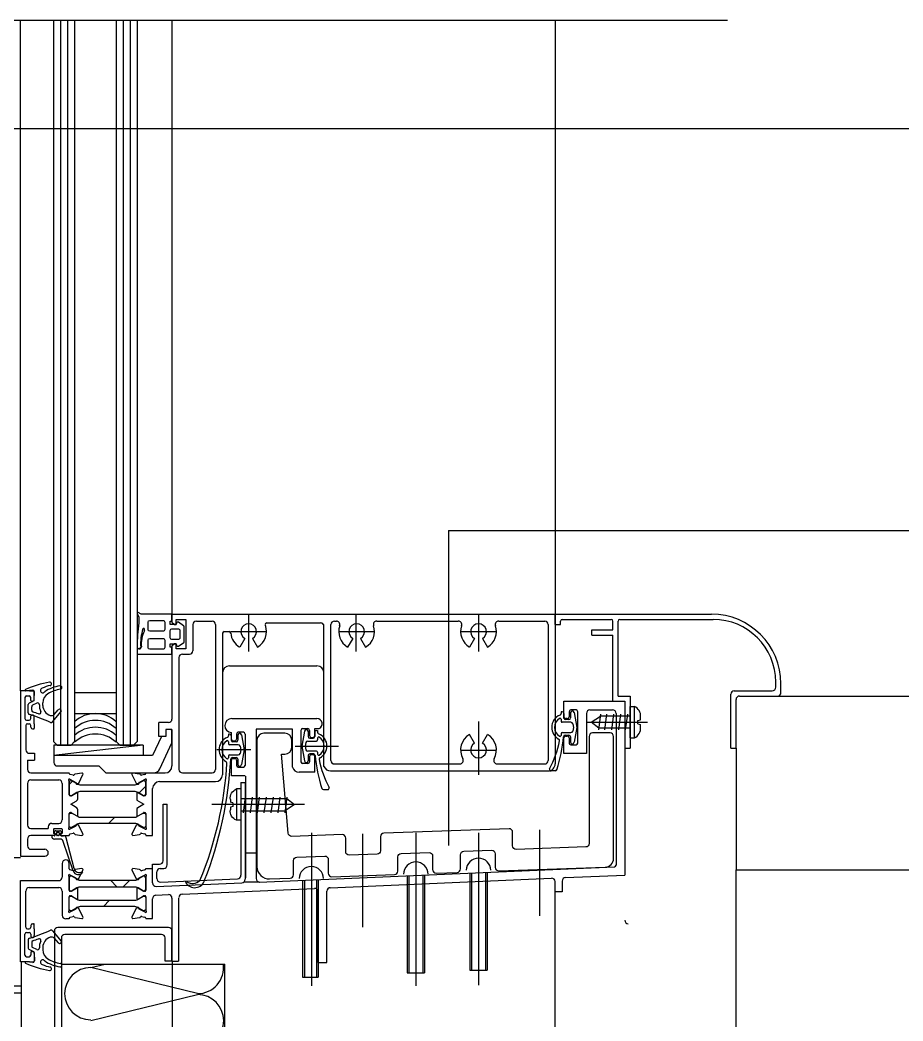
# Model space of a CAD drawing. Header units: metres. Extents: x 7322 to 9195, y 3882 to 5313.
# Drawn here: x 8042.2 to 8296.1, y 5024.9 to 5312.7 of the extents above; entities that cross this region are included whole.
import ezdxf

# ---------------------------------------------------------------- set-up
doc = ezdxf.new("R2010")
doc.units = ezdxf.units.M
for name, color, linetype in [('1', 1, 'Continuous'), ('10', 1, 'Continuous'), ('CASTFIX', 1, 'Continuous'), ('型材', 1, 'Continuous'), ('填充', 1, 'Continuous'), ('胶条', 6, 'Continuous'), ('附件', 5, 'Continuous'), ('隔热条', 3, 'Continuous')]:
    doc.layers.add(name, color=color, linetype=linetype)

# ---------------------------------------------------------------- blocks, each defined once
blk = doc.blocks.new('10X12')
at = {"layer": 'CASTFIX', "color": 8}
blk.add_line((0, -18.34), (0, 8.33), dxfattribs=at)
at = {"layer": 'CASTFIX'}
for p, q in [((-1.5, 3), (-0.7, 3)), ((-0.5, 2.25), (-0.7, 3)), ((0.5, 2.25), (0.7, 3)), ((0.7, 3), (1.5, 3)), ((-4.5, 0), (-4.5, 1.25)), ((-4.5, 1.25), (4.5, 1.25)), ((-4.5, 0), (4.5, 0)), ((-1.75, 0), (-1.75, -13.22)), ((-0.5, 2.25), (0.5, 2.25)), ((1.75, 0), (1.75, -12.74)), ((4.5, 0), (4.5, 1.25)), ((-2.19, -1.27), (2.32, -0.67)), ((-2.19, -3.27), (2.32, -2.67)), ((-2.19, -5.27), (2.32, -4.67)), ((-2.19, -7.27), (2.32, -6.67)), ((-2.19, -9.27), (2.32, -8.67)), ((-2.19, -11.27), (2.32, -10.67)), ((-2.19, -13.27), (2.32, -12.67)), ((-1.75, -13.22), (0, -15.43)), ((0, -15.43), (1.75, -12.74))]:
    blk.add_line(p, q, dxfattribs=at)
for centre, start, end in [((-1.85, 0.15), 82.98, 157.54), ((1.85, 0.15), 22.46, 97.02)]:
    blk.add_arc(centre, 2.87, start, end, dxfattribs=at)
blk = doc.blocks.new('M592')
blk.add_lwpolyline([(113.95, 24.96), (113.95, -5.82, -0.4), (112.98, -6.82), (92.98, -7.51, -0.42), (91.95, -6.51), (91.95, -2.58, 0.42), (90.91, -1.58), (54.91, -2.84, 0.4), (53.95, -3.84), (53.95, -7.91, -0.4), (52.98, -8.91), (44.98, -9.19, -0.42), (43.95, -8.19), (43.95, -4.26, 0.42), (42.91, -3.26), (28.47, -3.76, -0.4), (27.44, -2.85), (25.45, 19.88), (26.45, 19.88, 0.41), (28.45, 21.88), (28.45, 23.88, 0.41), (26.45, 25.88), (20.45, 25.88, 0.41), (18.45, 23.88), (18.45, -12.5, 0.42), (22.07, -15.99), (27.98, -15.79, 0.4), (28.95, -14.79), (28.95, -10.72, -0.4), (29.91, -9.72), (37.91, -9.44, -0.42), (38.95, -10.44), (38.95, -14.37, 0.42), (39.98, -15.37), (57.98, -14.74, 0.4), (58.95, -13.74), (58.95, -9.67, -0.4), (59.91, -8.67), (67.91, -8.39, -0.42), (68.95, -9.39), (68.95, -13.32, 0.42), (69.98, -14.32), (75.98, -14.11, 0.4), (76.95, -13.11), (76.95, -9.04, -0.4), (77.91, -8.04), (85.91, -7.76, -0.42), (86.95, -8.76), (86.95, -12.69, 0.42), (87.98, -13.69), (118.53, -12.63, 0.4), (120.95, -10.13), (120.95, 24.96, 0.41), (119.95, 25.96), (114.95, 25.96, 0.41)], format="xyb", close=True)

msp = doc.modelspace()

# ---------------------------------------------------------------- hatches: boundary and pattern name
at = {"layer": '隔热条'}
h = msp.add_hatch(dxfattribs=at)
h.set_pattern_fill('ANSI38', scale=5)
h.paths.add_polyline_path([(8075.22, 5090.97, -0.13), (8075.82, 5090.81), (8076.12, 5090.64, -0.09), (8076.19, 5090.61), (8076.66, 5090.33), (8077.62, 5089.77), (8077.98, 5089.77, 0.41), (8078.38, 5090.16), (8078.38, 5093.58, 0.41), (8077.98, 5093.97), (8077.62, 5093.97), (8076.4, 5093.27), (8076.4, 5093.2, -0.58), (8076.09, 5093.04), (8076.05, 5093.07), (8075.82, 5092.93, -0.13), (8075.22, 5092.77), (8059.55, 5092.77, -0.13), (8058.95, 5092.93), (8058.71, 5093.07), (8058.67, 5093.04, -0.58), (8058.37, 5093.2), (8058.36, 5093.27), (8057.14, 5093.97), (8056.78, 5093.97, 0.41), (8056.38, 5093.57), (8056.38, 5090.17, 0.41), (8056.78, 5089.77), (8057.14, 5089.77), (8058.1, 5090.32), (8058.58, 5090.61, -0.09), (8058.65, 5090.64), (8058.95, 5090.81, -0.13), (8059.55, 5090.97)])
h = msp.add_hatch(dxfattribs=at)
h.set_pattern_fill('ANSI38', scale=5)
h.paths.add_polyline_path([(8057.14, 5084.73), (8056.78, 5084.73, 0.41), (8056.38, 5084.33), (8056.38, 5080.93, 0.41), (8056.78, 5080.53), (8057.14, 5080.53), (8058.36, 5081.23), (8058.37, 5081.3, -0.58), (8058.67, 5081.46), (8058.71, 5081.44), (8058.95, 5081.57, -0.13), (8059.55, 5081.73), (8075.22, 5081.73, -0.13), (8075.82, 5081.57), (8076.05, 5081.44), (8076.09, 5081.46, -0.58), (8076.4, 5081.3), (8076.4, 5081.23), (8077.62, 5080.53), (8077.98, 5080.53, 0.41), (8078.38, 5080.92), (8078.38, 5084.34, 0.41), (8077.98, 5084.73), (8077.62, 5084.73), (8076.66, 5084.17), (8076.19, 5083.89, -0.09), (8076.12, 5083.86), (8075.82, 5083.69, -0.13), (8075.22, 5083.53), (8059.55, 5083.53, -0.13), (8058.95, 5083.69), (8058.65, 5083.86, -0.09), (8058.58, 5083.89), (8058.1, 5084.18)])
h = msp.add_hatch(dxfattribs=at)
h.set_pattern_fill('ANSI38', scale=5)
h.paths.add_polyline_path([(8075.22, 5063.53, -0.13), (8075.82, 5063.37), (8076.12, 5063.19, -0.09), (8076.19, 5063.17), (8076.66, 5062.88), (8077.62, 5062.33), (8077.98, 5062.33, 0.41), (8078.38, 5062.72), (8078.38, 5066.14, 0.41), (8077.98, 5066.53), (8077.62, 5066.53), (8076.4, 5065.82), (8076.4, 5065.76, -0.58), (8076.09, 5065.6), (8076.05, 5065.62), (8075.82, 5065.49, -0.13), (8075.22, 5065.33), (8059.55, 5065.33, -0.13), (8058.95, 5065.49), (8058.71, 5065.62), (8058.67, 5065.6, -0.58), (8058.37, 5065.76), (8058.36, 5065.82), (8057.14, 5066.53), (8056.78, 5066.53, 0.41), (8056.38, 5066.13), (8056.38, 5062.73, 0.41), (8056.78, 5062.33), (8057.14, 5062.33), (8058.1, 5062.88), (8058.58, 5063.17, -0.09), (8058.65, 5063.19), (8058.95, 5063.37, -0.13), (8059.55, 5063.53)])
h = msp.add_hatch(dxfattribs=at)
h.set_pattern_fill('ANSI38', scale=5)
h.paths.add_polyline_path([(8057.14, 5060.83), (8056.78, 5060.83, 0.41), (8056.38, 5060.43), (8056.38, 5057.03, 0.41), (8056.78, 5056.63), (8057.14, 5056.63), (8058.36, 5057.34), (8058.37, 5057.41, -0.58), (8058.67, 5057.57), (8058.71, 5057.54), (8058.95, 5057.67, -0.13), (8059.55, 5057.83), (8075.22, 5057.83, -0.13), (8075.82, 5057.67), (8076.05, 5057.54), (8076.09, 5057.57, -0.58), (8076.4, 5057.41), (8076.4, 5057.34), (8077.62, 5056.63), (8077.98, 5056.63, 0.41), (8078.38, 5057.03), (8078.38, 5060.44, 0.41), (8077.98, 5060.83), (8077.62, 5060.83), (8076.66, 5060.28), (8076.19, 5059.99, -0.09), (8076.12, 5059.97), (8075.82, 5059.8, -0.13), (8075.22, 5059.63), (8059.55, 5059.63, -0.13), (8058.95, 5059.8), (8058.65, 5059.97, -0.09), (8058.58, 5059.99), (8058.1, 5060.28)])

# ---------------------------------------------------------------- linework, layer by layer
for p, q in [((8042.4, 5119.9), (8042.4, 5312.72)), ((8051.9, 5312.72), (8051.9, 5105.25)), ((8053.9, 5312.72), (8053.9, 5104.25)), ((8055.9, 5312.72), (8055.9, 5104.25)), ((8057.91, 5312.72), (8057.91, 5105.25)), ((8069.91, 5312.72), (8069.91, 5105.25)), ((8071.91, 5312.72), (8071.91, 5104.25)), ((8073.91, 5312.72), (8073.91, 5104.25)), ((8075.92, 5312.72), (8075.92, 5148.99)), ((8085.94, 5312.72), (8085.94, 5141.9)), ((8196.1, 5312.72), (8196.1, 5098.83)), ((8075.92, 5173.99), (8075.92, 5105.25)), ((8075.92, 5173.65), (8075.92, 5155)), ((8075.92, 5154), (8075.92, 5148.99)), ((8075.95, 5142.12), (8076.44, 5141.01)), ((8077.08, 5141.9), (8076.24, 5142.37)), ((8076.44, 5141.01), (8076.44, 5139.39)), ((8085.94, 5141.9), (8077.08, 5141.9)), ((8085.45, 5139.9), (8085.94, 5139.9)), ((8085.45, 5138.9), (8085.45, 5139.9)), ((8085.94, 5141.9), (8085.94, 5139.6)), ((8085.94, 5139.9), (8085.94, 5141.9)), ((8085.94, 5141.9), (8196.1, 5141.9)), ((8087.14, 5140.4), (8089.94, 5140.4)), ((8087.14, 5138.9), (8087.14, 5140.4)), ((8089.94, 5140.4), (8089.94, 5131.9)), ((8092.94, 5139.9), (8097.46, 5139.9)), ((8107.97, 5141.9), (8107.97, 5131.13)), ((8132.63, 5139.9), (8133.2, 5139.9)), ((8138.83, 5141.9), (8138.83, 5131.13)), ((8144.83, 5139.9), (8168.25, 5139.9)), ((8174.07, 5141.9), (8174.07, 5131.13)), ((8179.88, 5139.9), (8193.1, 5139.9)), ((8196.13, 5138.89), (8196.13, 5141.9)), ((8196.13, 5141.9), (8241.02, 5141.9)), ((8197.63, 5138.89), (8197.63, 5139.89)), ((8198.14, 5140.39), (8212.2, 5140.39)), ((8212.7, 5137.38), (8212.7, 5139.89)), ((8214.2, 5118.36), (8214.2, 5139.89)), ((8214.71, 5140.39), (8241.51, 5140.39)), ((8087.14, 5138.9), (8085.45, 5138.9)), ((8085.94, 5139.6), (8086.64, 5138.9)), ((8086.64, 5138.9), (8087.14, 5138.9)), ((8087.28, 5139.43), (8087.14, 5138.9)), ((8089.29, 5138.59), (8087.82, 5139.61)), ((8089.44, 5133.97), (8089.44, 5138.33)), ((8091.94, 5138.9), (8091.94, 5131.4)), ((8098.46, 5138.9), (8098.46, 5098.25)), ((8113.25, 5139.4), (8128.63, 5139.36)), ((8129.63, 5098.1), (8129.63, 5138.4)), ((8131.63, 5099.83), (8131.63, 5138.9)), ((8194.1, 5138.9), (8194.1, 5099.83)), ((8196.1, 5138.89), (8197.63, 5138.89)), ((8206.67, 5135.87), (8206.67, 5137.38)), ((8206.67, 5137.38), (8212.7, 5137.38)), ((8100.46, 5136.39), (8100.46, 5095.75)), ((8100.96, 5136.89), (8102.34, 5136.89)), ((8102.82, 5136.89), (8113.12, 5136.89)), ((8106.84, 5134.94), (8105.4, 5132.43)), ((8109.1, 5134.94), (8110.55, 5132.43)), ((8133.87, 5136.89), (8144.17, 5136.89)), ((8137.89, 5134.94), (8136.44, 5132.43)), ((8140.14, 5134.94), (8141.59, 5132.43)), ((8168.92, 5136.89), (8179.22, 5136.89)), ((8172.94, 5134.94), (8171.49, 5132.43)), ((8175.19, 5134.94), (8176.64, 5132.43)), ((8206.67, 5135.87), (8212.7, 5135.87)), ((8212.7, 5116.86), (8212.7, 5135.87)), ((8075.94, 5131.6), (8075.94, 5130.7)), ((8076.54, 5131.9), (8076.24, 5131.9)), ((8085.45, 5133.4), (8087.14, 5133.4)), ((8085.45, 5132.4), (8085.45, 5133.4)), ((8085.94, 5132.4), (8085.45, 5132.4)), ((8086.64, 5133.4), (8085.94, 5132.7)), ((8085.94, 5132.7), (8085.94, 5128.9)), ((8085.94, 5130.4), (8085.94, 5132.4)), ((8087.14, 5133.4), (8086.64, 5133.4)), ((8087.14, 5131.9), (8087.14, 5133.4)), ((8087.14, 5133.4), (8087.28, 5132.87)), ((8089.94, 5131.9), (8087.14, 5131.9)), ((8087.82, 5132.69), (8089.31, 5133.73)), ((8076.24, 5130.4), (8085.94, 5130.4)), ((8085.94, 5128.9), (8085.94, 5113.75)), ((8087.94, 5129.4), (8087.94, 5098.25)), ((8088.94, 5130.4), (8090.94, 5130.4)), ((8102.46, 5127.01), (8127.62, 5127.01)), ((8042.4, 5119.9), (8042.4, 5072.29)), ((8045.02, 5119.9), (8042.4, 5119.9)), ((8045.02, 5119.9), (8042.9, 5119.9)), ((8045.91, 5120.06), (8043.93, 5119.83)), ((8045.02, 5119.9), (8046.16, 5119.9)), ((8045.02, 5119.9), (8046.16, 5119.9)), ((8046.36, 5117.5), (8046.36, 5119.7)), ((8046.36, 5117.5), (8046.36, 5119.7)), ((8087.94, 5120.4), (8087.94, 5097.25)), ((8098.46, 5120.4), (8098.46, 5097.25)), ((8100.46, 5120.4), (8100.46, 5095.75)), ((8247.59, 5119.87), (8258.51, 5119.87)), ((8259.51, 5120.87), (8259.51, 5122.39)), ((8261.02, 5119.36), (8261.02, 5121.9)), ((8043.65, 5117.9), (8043.65, 5111.9)), ((8044.15, 5118.4), (8044.86, 5118.4)), ((8046.2, 5117.01), (8044.88, 5116.35)), ((8045.36, 5117.1), (8045.36, 5117.9)), ((8045.56, 5116.9), (8045.76, 5116.9)), ((8046.31, 5117.29), (8046.41, 5119.56)), ((8046.31, 5117.19), (8046.31, 5117.29)), ((8057.91, 5119.34), (8069.91, 5119.34)), ((8198.6, 5111.86), (8198.6, 5116.86)), ((8198.6, 5116.86), (8216.13, 5116.86)), ((8214.2, 5118.36), (8217.63, 5118.36)), ((8216.13, 5116.86), (8216.13, 5066.9)), ((8217.63, 5118.36), (8217.63, 5103.36)), ((8246.59, 5103.36), (8246.59, 5118.87)), ((8248.1, 5103.36), (8248.1, 5117.36)), ((8249.1, 5118.36), (8260.02, 5118.36)), ((8044.6, 5113.55), (8044.6, 5115.9)), ((8045.6, 5114.28), (8045.6, 5115.28)), ((8047.09, 5116.34), (8045.88, 5115.73)), ((8048.81, 5115.67), (8048.81, 5116.43)), ((8052.1, 5113.07), (8053.23, 5114.39)), ((8054.09, 5114.31), (8053.93, 5114.45)), ((8202.11, 5114.36), (8200.6, 5114.36)), ((8206.11, 5114.36), (8212.62, 5114.36)), ((8044.15, 5111.4), (8044.86, 5111.4)), ((8045.36, 5111.9), (8045.36, 5112.7)), ((8045.56, 5112.9), (8045.76, 5112.9)), ((8045.56, 5112.9), (8045.76, 5112.9)), ((8046.36, 5110.41), (8046.36, 5112.3)), ((8051.56, 5110.9), (8054.12, 5113.89)), ((8057.91, 5113.33), (8069.91, 5113.33)), ((8085.94, 5113.75), (8085.94, 5111.75)), ((8103.13, 5111.86), (8127.63, 5111.86)), ((8198.11, 5113.85), (8197.81, 5113.85)), ((8197.81, 5113.85), (8197.81, 5113.35)), ((8197.81, 5111.67), (8197.81, 5111.1)), ((8198.61, 5113.35), (8198.61, 5112.1)), ((8199.6, 5111.86), (8199.1, 5111.86)), ((8200.05, 5111.6), (8199.11, 5111.6)), ((8200.1, 5113.86), (8200.1, 5112.36)), ((8200.55, 5113.6), (8200.55, 5112.1)), ((8201.55, 5113.6), (8202.36, 5109.35)), ((8202.61, 5104.85), (8202.61, 5113.86)), ((8205.11, 5113.36), (8205.11, 5101.84)), ((8213.62, 5113.36), (8213.62, 5069.77)), ((8043.9, 5109.9), (8043.9, 5102.9)), ((8044.4, 5110.4), (8044.86, 5110.4)), ((8045.36, 5109.4), (8045.36, 5109.9)), ((8045.86, 5108.9), (8046.16, 5108.9)), ((8046.36, 5110.41), (8046.36, 5109.1)), ((8082.14, 5106.75), (8082.14, 5110.75)), ((8084.94, 5110.75), (8082.14, 5110.75)), ((8085.94, 5108.75), (8084.14, 5108.75)), ((8085.94, 5108.75), (8085.94, 5098.25)), ((8110.13, 5108.86), (8110.13, 5065.88)), ((8120.63, 5108.86), (8110.13, 5108.86)), ((8120.57, 5097.91), (8120.57, 5108.84)), ((8122.99, 5108.48), (8122.99, 5099.47)), ((8124.05, 5108.22), (8123.24, 5103.97)), ((8123.49, 5108.98), (8125, 5108.98)), ((8125.05, 5108.22), (8125.05, 5106.72)), ((8125.5, 5108.48), (8125.5, 5106.98)), ((8127, 5106.98), (8127, 5108.98)), ((8127, 5108.98), (8128.21, 5108.98)), ((8127.49, 5108.47), (8127.79, 5108.47)), ((8127.79, 5108.47), (8127.79, 5107.97)), ((8174.07, 5111.01), (8174.07, 5095.66)), ((8200.65, 5110.8), (8198.11, 5110.8)), ((8201.14, 5110.39), (8201.34, 5109.35)), ((8201.35, 5109.35), (8201.14, 5108.3)), ((8202.36, 5109.35), (8201.55, 5105.1)), ((8082.94, 5106.75), (8082.14, 5106.75)), ((8102.17, 5107.42), (8102.17, 5106.92)), ((8102.47, 5107.42), (8102.17, 5107.42)), ((8102.97, 5106.92), (8102.97, 5105.67)), ((8103.01, 5105.93), (8103.01, 5107.87)), ((8104.01, 5105.43), (8103.51, 5105.43)), ((8104.51, 5107.43), (8104.51, 5105.93)), ((8104.91, 5107.17), (8104.91, 5105.67)), ((8106.47, 5107.93), (8105.01, 5107.93)), ((8105.91, 5107.17), (8106.72, 5102.92)), ((8106.97, 5107.43), (8106.97, 5098.42)), ((8124.95, 5105.42), (8127.49, 5105.42)), ((8125.55, 5106.22), (8126.49, 5106.22)), ((8126, 5106.48), (8126.5, 5106.48)), ((8126.99, 5107.97), (8126.99, 5106.72)), ((8127.79, 5106.29), (8127.79, 5105.72)), ((8172.94, 5104.79), (8171.49, 5107.3)), ((8175.19, 5104.79), (8176.64, 5107.3)), ((8197.81, 5107.6), (8197.81, 5107.04)), ((8198.11, 5107.9), (8200.65, 5107.9)), ((8198.6, 5101.84), (8198.6, 5106.35)), ((8198.98, 5107.1), (8200.05, 5107.1)), ((8199.1, 5106.85), (8199.6, 5106.85)), ((8200.1, 5106.35), (8200.1, 5104.85)), ((8200.55, 5106.6), (8200.55, 5105.1)), ((8200.55, 5106.4), (8200.55, 5105.1)), ((8077.62, 5104.25), (8051.87, 5101.29)), ((8052.9, 5104.25), (8051.9, 5105.25)), ((8052.9, 5104.25), (8051.9, 5105.25)), ((8051.94, 5104.28), (8051.94, 5101.72)), ((8051.94, 5104.25), (8051.94, 5101.29)), ((8077.62, 5104.25), (8051.94, 5104.25)), ((8052.9, 5104.25), (8056.91, 5104.25)), ((8056.91, 5104.25), (8057.91, 5105.25)), ((8056.91, 5104.25), (8057.91, 5105.25)), ((8070.91, 5104.25), (8069.91, 5105.25)), ((8070.91, 5104.25), (8074.92, 5104.25)), ((8074.92, 5104.25), (8075.92, 5105.25)), ((8077.62, 5104.25), (8077.62, 5101.25)), ((8108.61, 5102.92), (8098.87, 5102.92)), ((8102.17, 5105.24), (8102.17, 5104.67)), ((8105.01, 5104.37), (8102.47, 5104.37)), ((8104.41, 5105.17), (8103.47, 5105.17)), ((8105.5, 5103.96), (8105.7, 5102.92)), ((8105.71, 5102.92), (8105.5, 5101.87)), ((8106.72, 5102.92), (8105.91, 5098.67)), ((8121.35, 5103.97), (8133.85, 5103.97)), ((8123.24, 5103.97), (8124.05, 5099.72)), ((8124.25, 5103.97), (8124.46, 5102.92)), ((8124.46, 5105.01), (8124.26, 5103.97)), ((8127.49, 5102.52), (8124.95, 5102.52)), ((8168.92, 5102.84), (8179.22, 5102.84)), ((8200.6, 5104.35), (8202.11, 5104.35)), ((8201.05, 5104.6), (8201.05, 5104.6)), ((8216.13, 5103.36), (8217.63, 5103.36)), ((8246.59, 5103.36), (8248.1, 5103.36)), ((8044.4, 5099.9), (8046.4, 5099.9)), ((8044.4, 5099.9), (8044.4, 5097.25)), ((8044.9, 5101.9), (8046.4, 5101.9)), ((8046.4, 5101.9), (8046.4, 5099.9)), ((8102.17, 5101.17), (8102.17, 5100.61)), ((8102.47, 5101.47), (8105.01, 5101.47)), ((8103.01, 5095.41), (8103.01, 5099.92)), ((8103.34, 5100.67), (8104.41, 5100.67)), ((8103.51, 5100.42), (8104.01, 5100.42)), ((8104.51, 5099.92), (8104.51, 5098.42)), ((8104.91, 5100.17), (8104.91, 5098.67)), ((8125.05, 5101.22), (8125.05, 5099.72)), ((8125.05, 5101.02), (8125.05, 5099.72)), ((8125.5, 5100.97), (8125.5, 5099.47)), ((8126.62, 5101.72), (8125.55, 5101.72)), ((8126.5, 5101.47), (8126, 5101.47)), ((8127, 5096.46), (8127, 5100.97)), ((8127.79, 5102.22), (8127.79, 5101.66)), ((8205.11, 5101.84), (8198.6, 5101.84)), ((8105.01, 5097.92), (8106.47, 5097.92)), ((8125, 5098.97), (8123.49, 5098.97)), ((8131.49, 5096.83), (8194.1, 5096.83)), ((8132.63, 5098.83), (8168.7, 5098.83)), ((8179.43, 5098.83), (8193.1, 5098.83)), ((8196.1, 5096.82), (8194.93, 5096.82)), ((8045.4, 5096.25), (8056.38, 5096.25)), ((8045.4, 5094.25), (8053.38, 5094.25)), ((8056.38, 5096.08), (8056.38, 5096.25)), ((8078.38, 5096.25), (8083.94, 5096.25)), ((8078.38, 5096.08), (8078.38, 5096.25)), ((8088.94, 5096.25), (8097.46, 5096.25)), ((8106.97, 5095.41), (8103.01, 5095.41)), ((8107.13, 5066.06), (8107.13, 5095.36)), ((8127, 5096.46), (8122.49, 5096.46)), ((8044.4, 5093.25), (8044.4, 5081.25)), ((8054.38, 5093.25), (8054.38, 5082.75)), ((8080.38, 5078.25), (8080.38, 5091.75)), ((8082.38, 5093.75), (8098.46, 5093.75)), ((8105.77, 5093.48), (8105.77, 5066.82)), ((8105.77, 5093.48), (8106.97, 5093.48)), ((8106.97, 5093.48), (8106.97, 5065.67)), ((8129.5, 5091.45), (8130.67, 5091.45)), ((8083.38, 5087.25), (8084.58, 5087.25)), ((8083.38, 5071), (8083.38, 5087.25)), ((8084.58, 5069.8), (8084.58, 5087.25)), ((8054.38, 5083.9), (8054.38, 5082.75)), ((8045.4, 5080.25), (8050.37, 5080.25)), ((8050.37, 5080.75), (8050.37, 5080.25)), ((8051.37, 5081.75), (8053.38, 5081.75)), ((8051.87, 5080.05), (8051.87, 5078.95)), ((8052.07, 5080.25), (8054.17, 5080.25)), ((8052.09, 5079.32), (8052.36, 5079.59)), ((8052.5, 5079.65), (8053.74, 5079.65)), ((8054.15, 5079.32), (8053.88, 5079.59)), ((8054.37, 5080.05), (8054.37, 5078.95)), ((8058.25, 5080.96), (8056.54, 5080.07)), ((8058.37, 5081.3), (8058.36, 5081.13)), ((8059.14, 5081.16), (8058.67, 5081.46)), ((8060.35, 5078.73), (8059.14, 5081.16)), ((8191.63, 5079.88), (8191.63, 5055.21)), ((8044.4, 5077.25), (8044.4, 5075.29)), ((8052.1, 5078.25), (8045.4, 5078.25)), ((8051.37, 5078.14), (8051.37, 5078)), ((8052.1, 5078.15), (8051.49, 5078.24)), ((8052.03, 5079.14), (8052.03, 5079.18)), ((8052.25, 5078.75), (8052.07, 5078.75)), ((8052.2, 5078.9), (8052.09, 5079)), ((8053.73, 5077.25), (8052.12, 5077.25)), ((8052.19, 5078.31), (8052.34, 5078.61)), ((8052.28, 5078.26), (8052.43, 5078.56)), ((8052.74, 5079.05), (8052.74, 5078.45)), ((8052.94, 5079.25), (8053.3, 5079.25)), ((8053.3, 5078.25), (8052.94, 5078.25)), ((8053.5, 5079.05), (8053.5, 5078.45)), ((8053.97, 5078.26), (8053.82, 5078.56)), ((8054.06, 5078.31), (8053.91, 5078.61)), ((8054, 5078.75), (8054.17, 5078.75)), ((8054.04, 5078.9), (8054.15, 5079)), ((8054.15, 5078.25), (8056.38, 5078.25)), ((8054.15, 5078.15), (8054.72, 5078.2)), ((8054.21, 5079.14), (8054.21, 5079.18)), ((8057.53, 5068.08), (8054.69, 5076.53)), ((8057.81, 5068.77), (8055.52, 5077.62)), ((8056.38, 5078.42), (8056.38, 5078.25)), ((8056.62, 5078.71), (8057.55, 5078.92)), ((8058.13, 5078.56), (8060.04, 5078.31)), ((8078.38, 5078.42), (8078.38, 5078.25)), ((8078.38, 5078.25), (8080.38, 5078.25)), ((8126.05, 5079.02), (8126.05, 5035.02)), ((8140.72, 5078.73), (8140.72, 5051.87)), ((8156.04, 5079.02), (8156.04, 5035.02)), ((8174.07, 5079.02), (8174.07, 5035.27)), ((8045.4, 5074.29), (8049.38, 5074.29)), ((8156.04, 5074.22), (8156.04, 5073.45)), ((8174.07, 5075), (8174.07, 5074.22)), ((8042.4, 5072.29), (8049.38, 5072.29)), ((8050.38, 5073.29), (8050.38, 5073.29)), ((8055.38, 5071.25), (8055.38, 5071.25)), ((8110.13, 5073.17), (8106.97, 5073.17)), ((8054.38, 5070.25), (8054.38, 5066.29)), ((8056.38, 5068.64), (8056.38, 5070.25)), ((8057.55, 5068.14), (8056.62, 5068.35)), ((8060.04, 5068.75), (8058.13, 5068.5)), ((8078.38, 5068.64), (8078.38, 5068.81)), ((8078.38, 5068.8), (8080.38, 5068.8)), ((8080.38, 5064.61), (8080.38, 5070)), ((8080.38, 5070), (8082.38, 5070)), ((8082.58, 5068.8), (8083.58, 5068.8)), ((8111.02, 5064.88), (8213.15, 5069.27)), ((8042.4, 5065.29), (8053.38, 5065.29)), ((8042.4, 5041.9), (8042.4, 5065.29)), ((8081.58, 5065.87), (8081.58, 5067.8)), ((8082.63, 5064.87), (8104.81, 5065.82)), ((8123.49, 5065.42), (8123.49, 5037.49)), ((8123.99, 5065.44), (8123.99, 5037.49)), ((8127.5, 5065.42), (8127.5, 5037.49)), ((8128, 5065.44), (8128, 5037.49)), ((8131.46, 5063.26), (8195.05, 5065.99)), ((8153.54, 5066.71), (8153.54, 5038.78)), ((8154.04, 5066.73), (8154.04, 5038.78)), ((8158.04, 5066.91), (8158.04, 5038.78)), ((8158.54, 5066.93), (8158.54, 5038.78)), ((8171.56, 5067.49), (8171.56, 5039.56)), ((8172.06, 5067.51), (8172.06, 5039.56)), ((8176.07, 5067.68), (8176.07, 5039.56)), ((8176.57, 5067.7), (8176.57, 5039.56)), ((8198.1, 5065.16), (8198.1, 5062.09)), ((8199.06, 5066.16), (8216.13, 5066.9)), ((8043.9, 5051.9), (8043.9, 5062.29)), ((8044.9, 5063.29), (8053.38, 5063.29)), ((8054.38, 5062.29), (8054.38, 5055.29)), ((8081.43, 5063.61), (8106.01, 5064.67)), ((8088.9, 5061.43), (8126.95, 5063.06)), ((8094.33, 5064), (8094.33, 5064)), ((8111.02, 5064.88), (8106.59, 5064.88)), ((8130.5, 5041.75), (8130.5, 5062.26)), ((8130.5, 5041.75), (8130.5, 5062.26)), ((8196.1, 5062.09), (8196.1, 5064.99)), ((8080.38, 5054.43), (8080.38, 5060.1)), ((8081.34, 5061.1), (8084.9, 5061.26)), ((8085.94, 5060.26), (8085.94, 5042.17)), ((8087.86, 5060.22), (8087.86, 5042.17)), ((8128, 5041.75), (8128, 5062.06)), ((8128, 5062.06), (8128, 5041.75)), ((8198.1, 5062.09), (8196.1, 5062.09)), ((8056.38, 5054.29), (8055.38, 5054.29)), ((8056.38, 5054.52), (8056.38, 5054.29)), ((8078.38, 5054.52), (8078.38, 5054.43)), ((8078.38, 5054.43), (8080.38, 5054.43)), ((8044.4, 5051.4), (8044.86, 5051.4)), ((8045.36, 5052.4), (8045.36, 5051.9)), ((8045.86, 5052.9), (8046.16, 5052.9)), ((8046.36, 5051.39), (8046.36, 5052.7)), ((8046.36, 5051.39), (8046.36, 5049.5)), ((8051.56, 5050.9), (8054.12, 5047.91)), ((8052.13, 5050.8), (8052.13, 4241.4)), ((8085.94, 5042.15), (8085.94, 5050.8)), ((8043.65, 5043.9), (8043.65, 5049.9)), ((8044.15, 5050.4), (8044.86, 5050.4)), ((8044.6, 5048.24), (8044.6, 5045.9)), ((8045.36, 5049.9), (8045.36, 5049.1)), ((8045.56, 5048.9), (8045.76, 5048.9)), ((8045.56, 5048.9), (8045.76, 5048.9)), ((8052.1, 5048.73), (8053.23, 5047.41)), ((8054.13, 5048.8), (8054.13, 4243.4)), ((8083.94, 5042.15), (8083.94, 5048.8)), ((8046.2, 5044.79), (8044.88, 5045.45)), ((8045.56, 5044.9), (8045.76, 5044.9)), ((8045.6, 5047.52), (8045.6, 5046.52)), ((8047.09, 5045.46), (8045.88, 5046.07)), ((8048.81, 5046.13), (8048.81, 5045.37)), ((8054.09, 5047.48), (8053.93, 5047.35)), ((8044.15, 5043.4), (8044.86, 5043.4)), ((8045.36, 5044.7), (8045.36, 5043.9)), ((8046.31, 5044.61), (8046.31, 5044.51)), ((8046.31, 5044.51), (8046.41, 5042.24)), ((8046.36, 5044.3), (8046.36, 5042.1)), ((8046.36, 5044.3), (8046.36, 5042.1)), ((8085.94, 5042.15), (8083.94, 5042.15)), ((8085.94, 5042.17), (8087.86, 5042.17)), ((8086.13, 4252.9), (8086.13, 5042.17)), ((8045.02, 5041.9), (8042.4, 5041.9)), ((8042.63, 4252.9), (8042.63, 5041.9)), ((8045.02, 5041.9), (8042.9, 5041.9)), ((8045.91, 5041.74), (8043.93, 5041.97)), ((8045.02, 5041.9), (8046.16, 5041.9)), ((8045.02, 5041.9), (8046.16, 5041.9)), ((8054.13, 5041.3), (8101.13, 5041.3)), ((8101.13, 4253.94), (8101.13, 5041.3)), ((8128, 5041.75), (8130.5, 5041.75)), ((8128, 5041.75), (8130.5, 5041.75)), ((8171.56, 5039.56), (8176.57, 5039.56)), ((8123.49, 5037.49), (8128, 5037.49)), ((8153.54, 5038.78), (8158.54, 5038.78))]:
    msp.add_line(p, q)
for points in [[(8079.06, 5139.59, -0.41), (8079.56, 5140.09), (8083.29, 5140.09, -0.38), (8083.89, 5139.59), (8083.89, 5137.49, -0.38), (8083.29, 5136.99), (8079.56, 5136.99, -0.41), (8079.06, 5137.49)], [(8085.44, 5137.2, -0.41), (8085.94, 5137.7), (8087.64, 5137.7, -0.38), (8088.24, 5137.2), (8088.24, 5135.1, -0.38), (8087.64, 5134.6), (8085.94, 5134.6, -0.41), (8085.44, 5135.1)], [(8079.06, 5134.42, -0.41), (8079.56, 5134.92), (8083.29, 5134.92, -0.38), (8083.89, 5134.42), (8083.89, 5132.32, -0.38), (8083.29, 5131.82), (8079.56, 5131.82, -0.41), (8079.06, 5132.32)]]:
    msp.add_lwpolyline(points, format="xyb", close=True)
for centre, radius, start, end in [((8076.14, 5142.2), 0.2, 60.53, 203.48), ((8092.94, 5138.9), 1, 90, 180), ((8097.46, 5138.9), 1, 0, 90), ((8132.63, 5138.9), 1, 90, 180), ((8133.2, 5138.9), 1, 340.95, 90), ((8144.83, 5138.9), 1, 90, 199.05), ((8168.25, 5138.9), 1, 340.95, 90), ((8179.88, 5138.9), 1, 90, 199.05), ((8193.1, 5138.9), 1, 0, 90), ((8198.14, 5139.89), 0.5, 90, 180), ((8212.2, 5139.89), 0.5, 0, 90), ((8214.71, 5139.89), 0.5, 90, 180), ((8241.02, 5121.9), 20, 0, 90), ((8241.51, 5122.39), 18, 0, 90), ((8115.82, 5133.04), 39.89, 170.83, 180.87), ((8090.59, 5133.4), 13.69, 161.81, 184.15), ((8086.37, 5133.15), 9.26, 154.68, 184.01), ((8077.77, 5137.61), 0.2, 51.62, 162), ((8077.59, 5137.38), 0.5, 327.09, 51.62), ((8087.64, 5139.25), 0.4, 63.86, 153.44), ((8089.14, 5138.33), 0.3, 0, 60), ((8107.97, 5136.89), 2.25, 300, 240), ((8107.97, 5136.89), 5.15, 300, 20.77), ((8113.25, 5138.9), 0.5, 90, 200.76), ((8113.25, 5138.9), 0.5, 89.88, 200.77), ((8128.63, 5138.4), 1, 0, 90), ((8128.63, 5138.36), 1, 0, 90), ((8139.02, 5136.89), 5.15, 160.95, 240), ((8139.02, 5136.89), 2.25, 300, 240), ((8139.02, 5136.89), 5.15, 300, 19.05), ((8174.07, 5136.89), 5.15, 160.95, 240), ((8174.07, 5136.89), 2.25, 300, 240), ((8174.07, 5136.89), 5.15, 300, 19.05), ((8100.96, 5136.39), 0.5, 90, 180), ((8102.34, 5136.39), 0.5, 5.08, 90), ((8107.97, 5136.89), 5.15, 185.08, 240), ((8076.43, 5132.42), 0.5, 177.83, 359.13), ((8076.24, 5131.6), 0.3, 90, 180), ((8076.54, 5132.5), 0.6, 270, 0), ((8087.64, 5133.05), 0.4, 206.56, 296.14), ((8089.14, 5133.97), 0.3, 304.81, 0), ((8090.94, 5131.4), 1, 270, 0), ((8076.24, 5130.7), 0.3, 180, 270), ((8088.94, 5129.4), 1, 90, 180), ((8102.46, 5125.01), 2, 90, 180), ((8127.62, 5125.01), 2, 0, 90), ((8043.91, 5120.02), 0.2, 115.42, 276.6), ((8054.75, 5097.22), 25.45, 99.05, 115.42), ((8045.91, 5119.56), 0.5, 0, 90), ((8046.16, 5119.7), 0.2, 0, 90), ((8046.16, 5119.7), 0.2, 0, 90), ((8048.77, 5119.94), 0.67, 102.88, 329.64), ((8052.95, 5111.61), 9.97, 101.28, 115.7), ((8055.25, 5110.76), 10.63, 98.14, 123.69), ((8055.25, 5110.76), 9.63, 98.14, 121.19), ((8050.81, 5121.86), 0.5, 278.14, 98.14), ((8053.81, 5120.79), 0.5, 278.14, 98.14), ((8247.59, 5118.87), 1, 90, 180), ((8258.51, 5120.87), 1, 270, 0), ((8044.15, 5117.9), 0.5, 90, 180), ((8044.86, 5117.9), 0.5, 0, 90), ((8045.56, 5117.1), 0.2, 180, 270), ((8045.76, 5117.5), 0.6, 270, 0), ((8046.11, 5117.19), 0.2, 296.57, 0), ((8051.81, 5116.43), 3, 121.19, 180), ((8249.1, 5117.36), 1, 90, 180), ((8260.02, 5119.36), 1, 270, 0), ((8045.1, 5115.9), 0.5, 116.57, 180), ((8045.8, 5116.59), 0.2, 116.57, 180), ((8046.1, 5115.28), 0.5, 116.57, 180), ((8046.1, 5114.28), 0.5, 180, 251.45), ((8047.32, 5115.89), 0.5, 357.15, 116.57), ((8051.81, 5115.67), 4, 177.15, 206.02), ((8051.81, 5115.67), 3, 180, 253.46), ((8053.61, 5114.07), 0.5, 49.4, 139.4), ((8053.89, 5114.09), 0.3, 319.4, 49.4), ((8200.6, 5113.86), 0.5, 90, 180), ((8201.05, 5113.6), 0.5, 90, 180), ((8201.05, 5113.6), 0.5, 0, 90), ((8202.11, 5113.86), 0.5, 0, 90), ((8206.11, 5113.36), 1, 90, 180), ((8212.62, 5113.36), 1, 0, 90), ((8044.15, 5111.9), 0.5, 180, 270), ((8045.1, 5113.55), 0.5, 180, 252.13), ((8044.86, 5111.9), 0.5, 270, 0), ((8026.53, 5055.95), 60.02, 65.97, 72.13), ((8045.56, 5112.7), 0.2, 90, 180), ((8045.8, 5113.01), 0.2, 180, 251.33), ((8045.76, 5112.3), 0.6, 0, 90), ((8045.76, 5112.3), 0.6, 0, 90), ((8026.53, 5055.95), 61.02, 69.8, 71.45), ((8047.77, 5113.69), 0.5, 249.8, 26.02), ((8057.16, 5133.66), 21.77, 253.46, 253.74), ((8051.34, 5113.72), 1, 253.74, 319.4), ((8063.91, 5104.52), 8.79, 46.97, 133.03), ((8063.91, 5102.56), 8.79, 46.97, 133.03), ((8084.94, 5111.75), 1, 270, 0), ((8103.13, 5109.86), 2, 90, 266.54), ((8127.63, 5110.36), 1.5, 292.97, 90), ((8198.92, 5109.35), 3.81, 111.96, 180), ((8198.92, 5109.35), 3.01, 121.39, 180), ((8197.51, 5111.67), 0.3, 0, 121.39), ((8197.31, 5113.35), 0.5, 291.96, 0), ((8198.11, 5111.1), 0.3, 180, 270), ((8198.11, 5113.35), 0.5, 0, 90), ((8199.1, 5112.36), 0.5, 180, 270), ((8199.11, 5112.1), 0.5, 180, 270), ((8199.6, 5112.36), 0.5, 270, 0), ((8200.05, 5112.1), 0.5, 270, 0), ((8044.4, 5109.9), 0.5, 90, 180), ((8044.86, 5109.9), 0.5, 0, 90), ((8045.86, 5109.4), 0.5, 180, 270), ((8046.16, 5109.1), 0.2, 270, 0), ((8051.18, 5111.23), 0.5, 245.97, 319.4), ((8063.91, 5100.6), 8.79, 46.97, 133.03), ((8123.49, 5108.48), 0.5, 90, 180), ((8124.55, 5108.22), 0.5, 90, 180), ((8124.55, 5108.22), 0.5, 0, 90), ((8125, 5108.48), 0.5, 0, 90), ((8127.49, 5107.97), 0.5, 90, 180), ((8198.92, 5109.35), 3.81, 180, 241.38), ((8198.92, 5109.35), 3.01, 180, 238.61), ((8200.65, 5110.3), 0.5, 10.89, 90), ((8200.65, 5108.4), 0.5, 270, 349.11), ((8063.91, 5098.64), 8.79, 46.97, 133.03), ((8103.28, 5102.92), 3.81, 111.96, 180), ((8103.28, 5102.92), 3.01, 121.39, 180), ((8101.87, 5105.24), 0.3, 0, 121.39), ((8101.67, 5106.92), 0.5, 291.96, 0), ((8102.47, 5106.92), 0.5, 0, 90), ((8103.47, 5105.67), 0.5, 180, 270), ((8103.51, 5105.93), 0.5, 180, 270), ((8104.01, 5105.93), 0.5, 270, 0), ((8104.41, 5105.67), 0.5, 270, 0), ((8105.01, 5107.43), 0.5, 90, 180), ((8105.41, 5107.17), 0.5, 90, 180), ((8105.41, 5107.17), 0.5, 0, 90), ((8106.47, 5107.43), 0.5, 0, 90), ((8124.95, 5104.92), 0.5, 90, 169.11), ((8125.55, 5106.72), 0.5, 180, 270), ((8126, 5106.98), 0.5, 180, 270), ((8126.49, 5106.72), 0.5, 270, 0), ((8126.5, 5106.98), 0.5, 270, 0), ((8127.49, 5105.72), 0.3, 270, 0), ((8128.29, 5107.97), 0.5, 180, 248.04), ((8128.09, 5106.29), 0.3, 58.61, 180), ((8126.68, 5103.97), 3.81, 0, 68.04), ((8126.68, 5103.97), 3.01, 0, 58.61), ((8174.07, 5102.84), 5.15, 120, 209.29), ((8174.07, 5102.84), 5.15, 330.71, 60), ((8170.83, 5110.54), 27, 331.01, 349.19), ((8154.59, 5110.57), 44.07, 342.32, 354.88), ((8196.86, 5105.57), 0.5, 349.19, 61.38), ((8197.51, 5107.04), 0.3, 238.61, 0), ((8198.11, 5107.6), 0.3, 90, 180), ((8198.98, 5106.6), 0.5, 90, 174.88), ((8199.1, 5106.35), 0.5, 90, 180), ((8199.6, 5106.35), 0.5, 0, 90), ((8200.05, 5106.6), 0.5, 0, 90), ((8044.9, 5102.9), 1, 180, 270), ((8103.28, 5102.92), 3.81, 180, 241.31), ((8103.28, 5102.92), 3.01, 180, 238.61), ((8102.47, 5104.67), 0.3, 180, 270), ((8105.01, 5103.87), 0.5, 10.89, 90), ((8124.95, 5103.02), 0.5, 190.89, 270), ((8127.49, 5102.22), 0.3, 0, 90), ((8126.68, 5103.97), 3.01, 301.39, 0), ((8126.68, 5103.97), 3.81, 298.62, 0), ((8174.07, 5102.84), 2.25, 120, 60), ((8200.6, 5104.85), 0.5, 180, 270), ((8201.05, 5105.1), 0.5, 180, 270), ((8201.05, 5105.1), 0.5, 270, 0), ((8202.11, 5104.85), 0.5, 270, 0), ((7991.57, 5106.04), 111.43, 338.62, 356.99), ((8101.21, 5099.14), 0.5, 357.48, 61.31), ((8101.87, 5100.61), 0.3, 238.61, 0), ((8102.47, 5101.17), 0.3, 90, 180), ((8103.34, 5100.17), 0.5, 90, 176.99), ((8103.51, 5099.92), 0.5, 90, 180), ((8104.01, 5099.92), 0.5, 0, 90), ((8104.41, 5100.17), 0.5, 0, 90), ((8105.01, 5101.97), 0.5, 270, 349.11), ((8124.55, 5099.72), 0.5, 180, 270), ((8124.55, 5099.72), 0.5, 270, 0), ((8125.55, 5101.22), 0.5, 90, 180), ((8126, 5100.97), 0.5, 90, 180), ((8126.5, 5100.97), 0.5, 0, 90), ((8126.62, 5101.22), 0.5, 5.12, 90), ((8171.01, 5105.2), 44.07, 185.12, 197.68), ((8128.09, 5101.66), 0.3, 180, 301.39), ((8128.74, 5100.19), 0.5, 118.62, 190.81), ((8154.77, 5105.16), 27, 190.81, 208.99), ((8132.63, 5099.83), 1, 180, 270), ((8168.7, 5099.83), 1, 270, 29.29), ((8179.43, 5099.83), 1, 150.71, 270), ((8193.1, 5099.83), 1, 270, 0), ((8045.4, 5097.25), 1, 180, 270), ((8083.94, 5098.25), 2, 270, 0), ((8088.94, 5097.25), 1, 180, 270), ((7997.82, 5105.12), 104.07, 337.53, 356.69), ((8097.46, 5097.25), 1, 270, 0), ((8105.01, 5098.42), 0.5, 180, 270), ((8105.41, 5098.67), 0.5, 180, 270), ((8105.41, 5098.67), 0.5, 270, 0), ((8106.47, 5098.42), 0.5, 270, 0), ((8122.49, 5098.46), 2, 196.06, 270), ((8123.49, 5099.47), 0.5, 180, 270), ((8125, 5099.47), 0.5, 270, 0), ((8131.49, 5098.83), 2, 201.64, 270), ((8194.1, 5098.83), 2, 270, 0.01), ((8194.93, 5097.32), 0.5, 165.07, 270), ((8196.1, 5097.32), 0.5, 270, 344.95), ((8045.4, 5093.25), 1, 90, 180), ((8053.38, 5093.25), 1, 0, 90), ((8098.46, 5095.75), 2, 270, 0), ((8082.38, 5091.75), 2, 90, 180), ((8129.5, 5091.95), 0.5, 195.05, 270), ((8130.67, 5091.95), 0.5, 270, 14.93), ((8053.38, 5082.75), 1, 270, 0), ((8045.4, 5081.25), 1, 180, 270), ((8051.37, 5080.75), 1, 90, 180), ((8052.07, 5080.05), 0.2, 90, 180), ((8052.5, 5079.45), 0.2, 90, 134.98), ((8053.74, 5079.45), 0.2, 45.02, 90), ((8054.17, 5080.05), 0.2, 0, 90), ((8056.42, 5080.29), 0.25, 98, 299.91), ((8058.16, 5081.14), 0.2, 297.48, 357.48), ((8058.57, 5081.29), 0.2, 57.48, 177.48), ((8045.4, 5077.25), 1, 90, 180), ((8051.47, 5078.14), 0.1, 82.16, 180), ((8052.12, 5078), 0.75, 180, 270), ((8052.07, 5078.95), 0.2, 180, 270), ((8052.23, 5079.18), 0.2, 134.98, 180), ((8052.23, 5079.14), 0.2, 180, 225.38), ((8052.1, 5078.35), 0.1, 270, 333.43), ((8052.1, 5078.35), 0.2, 270, 333.43), ((8052.34, 5079.04), 0.2, 225.38, 256.52), ((8052.25, 5078.65), 0.1, 333.43, 90), ((8052.25, 5078.65), 0.2, 333.43, 76.52), ((8052.94, 5079.05), 0.2, 90, 180), ((8052.94, 5078.45), 0.2, 180, 270), ((8053.3, 5079.05), 0.2, 0, 90), ((8053.3, 5078.45), 0.2, 270, 0), ((8053.73, 5076.25), 1, 16.33, 90), ((8054, 5078.65), 0.2, 103.48, 206.57), ((8054, 5078.65), 0.1, 90, 206.57), ((8053.9, 5079.04), 0.2, 283.48, 314.62), ((8054.15, 5078.35), 0.2, 206.57, 270), ((8054.15, 5078.35), 0.1, 206.57, 270), ((8054.01, 5079.18), 0.2, 0, 45.02), ((8054.01, 5079.14), 0.2, 314.62, 0), ((8054.17, 5078.95), 0.2, 270, 0), ((8054.78, 5077.45), 0.75, 12.8, 94.66), ((8056.68, 5078.42), 0.3, 102.48, 180), ((8057.62, 5078.63), 0.3, 22.92, 102.48), ((8058.17, 5078.86), 0.3, 202.92, 262.48), ((8060.08, 5078.61), 0.3, 262.48, 24.74), ((8045.4, 5075.29), 1, 180, 270), ((8049.38, 5073.29), 1, 360, 90), ((8049.38, 5073.29), 1, 270, 360), ((8055.38, 5070.25), 1, 90, 180), ((8055.38, 5070.25), 1, 360, 90), ((8082.38, 5071), 1, 270, 0), ((8174.07, 5068.25), 3.51, 0, 180), ((8056.68, 5068.64), 0.3, 180, 257.52), ((8058.97, 5068.5), 1.5, 196.33, 328.71), ((8057.62, 5068.43), 0.3, 257.52, 337.08), ((8059.27, 5069.1), 1.5, 192.8, 303.96), ((8058.17, 5068.2), 0.3, 97.52, 157.08), ((8060.08, 5068.45), 0.3, 335.26, 97.52), ((8082.58, 5067.8), 1, 90, 180), ((8083.58, 5069.8), 1, 270, 0), ((8126, 5065.86), 3.51, 0, 180), ((8156.04, 5067.15), 3.51, 0, 180), ((8213.12, 5069.77), 0.5, 272.46, 0), ((8053.38, 5066.29), 1, 270, 360), ((8060.17, 5067.77), 0.1, 328.71, 123.96), ((8082.58, 5065.87), 1, 180, 272.46), ((8092.45, 5066.26), 3, 211.29, 343.67), ((8091.84, 5067.46), 3, 236.04, 315.55), ((8104.77, 5066.82), 1, 272.46, 0), ((8105.97, 5065.67), 1, 272.46, 0), ((8111.13, 5065.88), 1, 180, 272.46), ((8195.1, 5064.99), 1, 0, 92.46), ((8199.1, 5065.16), 1, 92.46, 180), ((8044.9, 5062.29), 1, 90, 180), ((8053.38, 5062.29), 1, 360, 90), ((8081.38, 5064.61), 1, 180, 272.46), ((8090.06, 5064.8), 0.2, 56.04, 211.29), ((8127, 5062.06), 1, 0, 92.46), ((8127, 5062.06), 1, 0, 92.46), ((8131.5, 5062.26), 1, 92.46, 180), ((8131.5, 5062.26), 1, 92.46, 180), ((8081.38, 5060.1), 1, 92.46, 180), ((8084.94, 5060.26), 1, 0, 92.46), ((8084.94, 5060.26), 1, 359.76, 92.46), ((8088.94, 5060.43), 1, 92.46, 180), ((8055.38, 5055.29), 1, 180, 270), ((8044.4, 5051.9), 0.5, 180, 270), ((8044.86, 5051.9), 0.5, 270, 0), ((8026.53, 5105.85), 60.02, 287.87, 294.03), ((8045.86, 5052.4), 0.5, 90, 180), ((8046.16, 5052.7), 0.2, 0, 90), ((8051.18, 5050.57), 0.5, 40.6, 114.03), ((8053.13, 5050.8), 1, 90, 180), ((8044.15, 5049.9), 0.5, 90, 180), ((8045.1, 5048.24), 0.5, 107.87, 180), ((8044.86, 5049.9), 0.5, 0, 90), ((8045.56, 5049.1), 0.2, 180, 270), ((8045.8, 5048.79), 0.2, 108.67, 180), ((8046.1, 5047.52), 0.5, 108.55, 180), ((8045.76, 5049.5), 0.6, 270, 0), ((8045.76, 5049.5), 0.6, 270, 0), ((8026.53, 5105.85), 61.02, 288.55, 290.2), ((8047.77, 5048.11), 0.5, 333.98, 110.2), ((8051.81, 5046.13), 4, 153.98, 182.85), ((8051.81, 5046.13), 3, 106.54, 180), ((8057.16, 5028.14), 21.77, 106.26, 106.54), ((8051.34, 5048.08), 1, 40.6, 106.26), ((8053.89, 5047.71), 0.3, 310.6, 40.6), ((8055.13, 5048.8), 1, 90, 180), ((8045.1, 5045.9), 0.5, 180, 243.43), ((8045.56, 5044.7), 0.2, 90, 180), ((8046.1, 5046.52), 0.5, 180, 243.43), ((8045.8, 5045.21), 0.2, 180, 243.43), ((8045.76, 5044.3), 0.6, 0, 90), ((8047.32, 5045.91), 0.5, 243.43, 2.85), ((8051.81, 5045.37), 3, 180, 238.81), ((8053.61, 5047.73), 0.5, 220.6, 310.6), ((8044.15, 5043.9), 0.5, 180, 270), ((8044.86, 5043.9), 0.5, 270, 0), ((8045.91, 5042.24), 0.5, 270, 0), ((8046.16, 5042.1), 0.2, 270, 0), ((8046.16, 5042.1), 0.2, 270, 0), ((8046.11, 5044.61), 0.2, 0, 63.43), ((8048.77, 5041.85), 0.67, 30.36, 257.12), ((8055.25, 5051.04), 10.63, 236.31, 261.86), ((8055.25, 5051.04), 9.63, 238.81, 261.86), ((8043.91, 5041.78), 0.2, 83.4, 244.58), ((8054.75, 5064.58), 25.45, 244.58, 260.95), ((8052.95, 5050.19), 9.97, 244.3, 258.72), ((8050.81, 5039.94), 0.5, 261.86, 81.86), ((8053.81, 5041.01), 0.5, 261.86, 81.86)]:
    msp.add_arc(centre, radius, start, end)
at = {"layer": '1'}
for p, q in [((8260.02, 5118.36), (9143.62, 5118.36)), ((8248.1, 5103.36), (8248.1, 5068.36)), ((7895.1, 5071.9), (8042.4, 5071.9)), ((8248.1, 5068.36), (8500.91, 5068.36)), ((8248.1, 4252.9), (8248.1, 5068.36)), ((8196.1, 4994.9), (8196.1, 5062.33)), ((8084.94, 5051.8), (8053.13, 5051.8)), ((8082.94, 5049.8), (8055.13, 5049.8)), ((8042.63, 5034.9), (7998.86, 5034.9)), ((8042.63, 5032.9), (8001.86, 5032.9))]:
    msp.add_line(p, q, dxfattribs=at)
for centre, start, end in [((8217.13, 5053.9), 180, 270), ((8084.94, 5050.8), 0, 90), ((8082.94, 5048.8), 0, 90)]:
    msp.add_arc(centre, 1, start, end, dxfattribs=at)
at = {"layer": '10'}
for p, q in [((7540.18, 5312.72), (8245.61, 5312.72)), ((8165.42, 5166), (8165.42, 5075.35)), ((8165.42, 5166), (8675.87, 5166))]:
    msp.add_line(p, q, dxfattribs=at)
at = {"layer": 'CASTFIX'}
for p, q in [((8217.63, 5115.36), (8218.88, 5115.36)), ((8217.63, 5106.36), (8217.63, 5115.36)), ((8218.88, 5106.36), (8218.88, 5115.36)), ((8206.45, 5110.86), (8209.14, 5112.61)), ((8208.61, 5108.67), (8209.21, 5113.18)), ((8217.63, 5112.61), (8209.14, 5112.61)), ((8210.36, 5108.67), (8210.96, 5113.18)), ((8212.36, 5108.67), (8212.96, 5113.18)), ((8214.36, 5108.67), (8214.96, 5113.18)), ((8216.36, 5108.67), (8216.96, 5113.18)), ((8219.88, 5111.36), (8220.63, 5111.56)), ((8219.88, 5110.36), (8219.88, 5111.36)), ((8220.63, 5111.56), (8220.63, 5112.36)), ((8205.09, 5110.86), (8222.69, 5110.86)), ((8208.66, 5109.11), (8206.45, 5110.86)), ((8217.63, 5109.11), (8208.66, 5109.11)), ((8219.88, 5110.36), (8220.63, 5110.16)), ((8220.63, 5109.36), (8220.63, 5110.16)), ((8217.63, 5106.36), (8218.88, 5106.36))]:
    msp.add_line(p, q, dxfattribs=at)
for centre, start, end in [((8217.78, 5112.71), 352.98, 67.54), ((8217.78, 5109.01), 292.46, 7.02)]:
    msp.add_arc(centre, 2.87, start, end, dxfattribs=at)
at = {"layer": '型材'}
for p, q in [((8056.38, 5089.95), (8056.38, 5093.97)), ((8056.54, 5094.43), (8058.25, 5093.54)), ((8057.55, 5095.58), (8056.62, 5095.79)), ((8060.04, 5096.19), (8058.13, 5095.94)), ((8059.14, 5093.34), (8060.35, 5095.77)), ((8074.41, 5095.77), (8075.62, 5093.34)), ((8076.63, 5095.94), (8074.73, 5096.19)), ((8076.52, 5093.54), (8078.22, 5094.43)), ((8078.15, 5095.79), (8077.21, 5095.58)), ((8078.38, 5093.97), (8078.38, 5089.95)), ((8058.36, 5093.37), (8058.37, 5093.2)), ((8058.67, 5093.04), (8059.14, 5093.34)), ((8075.62, 5093.34), (8076.09, 5093.04)), ((8076.4, 5093.2), (8076.41, 5093.37)), ((8056.9, 5089.65), (8056.68, 5089.65)), ((8056.88, 5087.25), (8058.4, 5088.17)), ((8058.58, 5090.61), (8057.06, 5089.69)), ((8058.88, 5089.03), (8058.88, 5090.44)), ((8075.88, 5090.44), (8075.88, 5088.46)), ((8075.88, 5088.46), (8077.89, 5087.25)), ((8077.71, 5089.69), (8076.19, 5090.61)), ((8078.08, 5089.65), (8077.87, 5089.65)), ((8058.4, 5086.33), (8056.88, 5087.25)), ((8058.88, 5084.06), (8058.88, 5085.48)), ((8077.89, 5087.25), (8075.88, 5086.04)), ((8075.88, 5086.04), (8075.88, 5084.06)), ((8056.38, 5080.53), (8056.38, 5084.55)), ((8056.68, 5084.85), (8056.9, 5084.85)), ((8057.06, 5084.81), (8058.58, 5083.89)), ((8076.19, 5083.89), (8077.71, 5084.81)), ((8077.87, 5084.85), (8078.08, 5084.85)), ((8078.38, 5084.55), (8078.38, 5080.53)), ((8075.62, 5081.16), (8074.41, 5078.73)), ((8076.09, 5081.46), (8075.62, 5081.16)), ((8076.41, 5081.13), (8076.4, 5081.3)), ((8078.22, 5080.07), (8076.52, 5080.96)), ((8074.73, 5078.31), (8076.63, 5078.56)), ((8077.21, 5078.92), (8078.15, 5078.71)), ((8059.14, 5065.9), (8060.35, 5068.32)), ((8074.41, 5068.32), (8075.62, 5065.9)), ((8076.63, 5068.5), (8074.73, 5068.75)), ((8078.15, 5068.35), (8077.21, 5068.14)), ((8056.38, 5062.51), (8056.38, 5066.52)), ((8056.54, 5066.99), (8058.25, 5066.1)), ((8058.36, 5065.93), (8058.37, 5065.76)), ((8058.67, 5065.6), (8059.14, 5065.9)), ((8075.62, 5065.9), (8076.09, 5065.6)), ((8076.4, 5065.76), (8076.41, 5065.93)), ((8076.52, 5066.1), (8078.22, 5066.99)), ((8078.38, 5066.52), (8078.38, 5062.51)), ((8056.9, 5062.21), (8056.68, 5062.21)), ((8058.58, 5063.17), (8057.06, 5062.25)), ((8058.88, 5061.58), (8058.88, 5063)), ((8075.88, 5063), (8075.88, 5061.02)), ((8075.88, 5062.15), (8075.88, 5060.16)), ((8077.71, 5062.25), (8076.19, 5063.17)), ((8078.08, 5062.21), (8077.87, 5062.21)), ((8056.38, 5056.64), (8056.38, 5060.66)), ((8056.68, 5060.96), (8056.9, 5060.96)), ((8057.06, 5060.91), (8058.58, 5059.99)), ((8058.88, 5060.16), (8058.88, 5061.58)), ((8076.19, 5059.99), (8077.71, 5060.91)), ((8077.87, 5060.96), (8078.08, 5060.96)), ((8078.38, 5060.66), (8078.38, 5056.64)), ((8058.25, 5057.06), (8056.54, 5056.18)), ((8058.37, 5057.41), (8058.36, 5057.23)), ((8059.14, 5057.27), (8058.67, 5057.57)), ((8060.35, 5054.84), (8059.14, 5057.27)), ((8075.62, 5057.27), (8074.41, 5054.84)), ((8076.09, 5057.57), (8075.62, 5057.27)), ((8076.41, 5057.23), (8076.4, 5057.41)), ((8078.22, 5056.18), (8076.52, 5057.06)), ((8056.62, 5054.82), (8057.55, 5055.02)), ((8058.13, 5054.67), (8060.04, 5054.41)), ((8074.73, 5054.41), (8076.63, 5054.67)), ((8077.21, 5055.02), (8078.15, 5054.82))]:
    msp.add_line(p, q, dxfattribs=at)
for centre, radius, start, end in [((8056.42, 5094.22), 0.25, 60.09, 262), ((8056.68, 5096.08), 0.3, 180, 257.52), ((8057.62, 5095.88), 0.3, 257.52, 337.08), ((8058.17, 5095.64), 0.3, 97.52, 157.08), ((8060.08, 5095.89), 0.3, 335.26, 97.52), ((8074.69, 5095.89), 0.3, 82.48, 204.74), ((8076.6, 5095.64), 0.3, 22.92, 82.48), ((8077.15, 5095.88), 0.3, 202.92, 282.48), ((8078.08, 5096.08), 0.3, 282.48, 0), ((8078.35, 5094.22), 0.25, 278, 119.91), ((8058.16, 5093.37), 0.2, 2.52, 62.52), ((8058.57, 5093.21), 0.2, 182.52, 302.52), ((8076.2, 5093.21), 0.2, 237.48, 357.48), ((8076.61, 5093.37), 0.2, 117.48, 177.48), ((8056.68, 5089.95), 0.3, 180, 270), ((8056.9, 5089.95), 0.3, 270, 301.08), ((8057.88, 5089.03), 1, 301.08, 360), ((8058.68, 5090.44), 0.2, 0, 121.08), ((8076.08, 5090.44), 0.2, 58.99, 180.02), ((8077.87, 5089.95), 0.3, 238.92, 270), ((8078.08, 5089.95), 0.3, 270, 360), ((8057.88, 5085.48), 1, 0, 58.92), ((8056.68, 5084.55), 0.3, 90, 180), ((8056.9, 5084.55), 0.3, 58.92, 90), ((8058.68, 5084.06), 0.2, 238.92, 0), ((8076.08, 5084.06), 0.2, 180, 301.08), ((8077.87, 5084.55), 0.3, 90, 121.08), ((8078.08, 5084.55), 0.3, 0, 90), ((8076.2, 5081.29), 0.2, 2.52, 122.52), ((8076.61, 5081.14), 0.2, 182.52, 242.52), ((8078.35, 5080.29), 0.25, 240.09, 82), ((8074.69, 5078.61), 0.3, 155.26, 277.52), ((8076.6, 5078.86), 0.3, 277.52, 337.08), ((8077.15, 5078.63), 0.3, 77.52, 157.08), ((8078.08, 5078.42), 0.3, 0, 77.52), ((8074.69, 5068.45), 0.3, 82.48, 204.74), ((8076.6, 5068.2), 0.3, 22.92, 82.48), ((8077.15, 5068.43), 0.3, 202.92, 282.48), ((8078.08, 5068.64), 0.3, 282.48, 0), ((8056.42, 5066.77), 0.25, 60.09, 262), ((8058.16, 5065.92), 0.2, 2.52, 62.52), ((8058.57, 5065.76), 0.2, 182.52, 302.52), ((8076.2, 5065.76), 0.2, 237.48, 357.48), ((8076.61, 5065.92), 0.2, 117.48, 177.48), ((8078.35, 5066.77), 0.25, 278, 119.91), ((8056.68, 5062.51), 0.3, 180, 270), ((8056.9, 5062.51), 0.3, 270, 301.08), ((8058.68, 5063), 0.2, 0, 121.08), ((8076.08, 5063), 0.2, 58.99, 180.02), ((8077.87, 5062.51), 0.3, 238.92, 270), ((8078.08, 5062.51), 0.3, 270, 360), ((8056.68, 5060.66), 0.3, 90, 180), ((8056.9, 5060.66), 0.3, 58.92, 90), ((8058.68, 5060.16), 0.2, 238.92, 0), ((8076.08, 5060.16), 0.2, 180, 301.08), ((8077.87, 5060.66), 0.3, 90, 121.08), ((8078.08, 5060.66), 0.3, 0, 90), ((8056.42, 5056.39), 0.25, 98, 299.91), ((8058.16, 5057.24), 0.2, 297.48, 357.48), ((8058.57, 5057.4), 0.2, 57.48, 177.48), ((8076.2, 5057.4), 0.2, 2.52, 122.52), ((8076.61, 5057.24), 0.2, 182.52, 242.52), ((8078.35, 5056.39), 0.25, 240.09, 82), ((8056.68, 5054.52), 0.3, 102.48, 180), ((8057.62, 5054.73), 0.3, 22.92, 102.48), ((8058.17, 5054.96), 0.3, 202.92, 262.48), ((8060.08, 5054.71), 0.3, 262.48, 24.74), ((8074.69, 5054.71), 0.3, 155.26, 277.52), ((8076.6, 5054.96), 0.3, 277.52, 337.08), ((8077.15, 5054.73), 0.3, 77.52, 157.08), ((8078.08, 5054.52), 0.3, 0, 77.52)]:
    msp.add_arc(centre, radius, start, end, dxfattribs=at)
at = {"layer": '填充'}
for p, q in [((8062.58, 5040.29), (8066.75, 5041.3)), ((8093.3, 5032.79), (8062.58, 5040.29)), ((8062.58, 5025.03), (8093.3, 5032.53))]:
    msp.add_line(p, q, dxfattribs=at)
for centre, start, end in [((8062.58, 5032.79), 90, 270), ((8093.3, 5040.29), 270, 7.8), ((8093.3, 5025.03), 270, 90)]:
    msp.add_arc(centre, 7.5, start, end, dxfattribs=at)
at = {"layer": '胶条'}
msp.add_lwpolyline([(8064.94, 5098.25), (8066.94, 5096.25), (8080.63, 5096.25, 0.29), (8082.44, 5097.41), (8085.94, 5104.9), (8085.94, 5108.25, 0.41), (8085.44, 5108.75), (8084.14, 5108.75), (8084.14, 5106.75), (8082.94, 5106.75), (8080.37, 5101.25), (8051.94, 5101.25), (8051.94, 5099.25, 0.41), (8052.94, 5098.25)], format="xyb", close=True, dxfattribs=at)
at = {"layer": '附件'}
msp.add_lwpolyline([(7952.28, 5231.41), (7952.28, 4958.44, 0.41), (8002.28, 4908.44), (8325.63, 4908.44, 0.41), (8375.63, 4958.44), (8375.63, 5231.41, 0.41), (8325.63, 5281.41), (8002.28, 5281.41, 0.41)], format="xyb", close=True, dxfattribs=at)
at = {"layer": '隔热条'}
for points in [[(8059.55, 5092.77, -0.13), (8058.95, 5092.93), (8057.14, 5093.97), (8056.78, 5093.97, 0.41), (8056.38, 5093.57), (8056.38, 5090.17, 0.41), (8056.78, 5089.77), (8057.14, 5089.77), (8058.95, 5090.81, -0.13), (8059.55, 5090.97), (8075.22, 5090.97, -0.13), (8075.82, 5090.81), (8077.62, 5089.77), (8077.98, 5089.77, 0.41), (8078.38, 5090.17), (8078.38, 5093.57, 0.41), (8077.98, 5093.97), (8077.62, 5093.97), (8075.82, 5092.93, -0.13), (8075.22, 5092.77)], [(8059.55, 5081.73, 0.13), (8058.95, 5081.57), (8057.14, 5080.53), (8056.78, 5080.53, -0.41), (8056.38, 5080.93), (8056.38, 5084.33, -0.41), (8056.78, 5084.73), (8057.14, 5084.73), (8058.95, 5083.69, 0.13), (8059.55, 5083.53), (8075.22, 5083.53, 0.13), (8075.82, 5083.69), (8077.62, 5084.73), (8077.98, 5084.73, -0.41), (8078.38, 5084.33), (8078.38, 5080.93, -0.41), (8077.98, 5080.53), (8077.62, 5080.53), (8075.82, 5081.57, 0.13), (8075.22, 5081.73)], [(8059.55, 5065.33, -0.13), (8058.95, 5065.49), (8057.14, 5066.53), (8056.78, 5066.53, 0.41), (8056.38, 5066.13), (8056.38, 5062.73, 0.41), (8056.78, 5062.33), (8057.14, 5062.33), (8058.95, 5063.37, -0.13), (8059.55, 5063.53), (8075.22, 5063.53, -0.13), (8075.82, 5063.37), (8077.62, 5062.33), (8077.98, 5062.33, 0.41), (8078.38, 5062.73), (8078.38, 5066.13, 0.41), (8077.98, 5066.53), (8077.62, 5066.53), (8075.82, 5065.49, -0.13), (8075.22, 5065.33)], [(8059.55, 5057.83, 0.13), (8058.95, 5057.67), (8057.14, 5056.63), (8056.78, 5056.63, -0.41), (8056.38, 5057.03), (8056.38, 5060.43, -0.41), (8056.78, 5060.83), (8057.14, 5060.83), (8058.95, 5059.8, 0.13), (8059.55, 5059.63), (8075.22, 5059.63, 0.13), (8075.82, 5059.8), (8077.62, 5060.83), (8077.98, 5060.83, -0.41), (8078.38, 5060.43), (8078.38, 5057.03, -0.41), (8077.98, 5056.63), (8077.62, 5056.63), (8075.82, 5057.67, 0.13), (8075.22, 5057.83)]]:
    msp.add_lwpolyline(points, format="xyb", close=True, dxfattribs=at)

# ---------------------------------------------------------------- block references
msp.add_blockref('M592', (8091.93, 5081.78))
at = {"layer": 'CASTFIX', "xscale": -1, "rotation": 90}
msp.add_blockref('10X12', (8105.72, 5087.14), dxfattribs=at)

doc.saveas('drawing.dxf')
